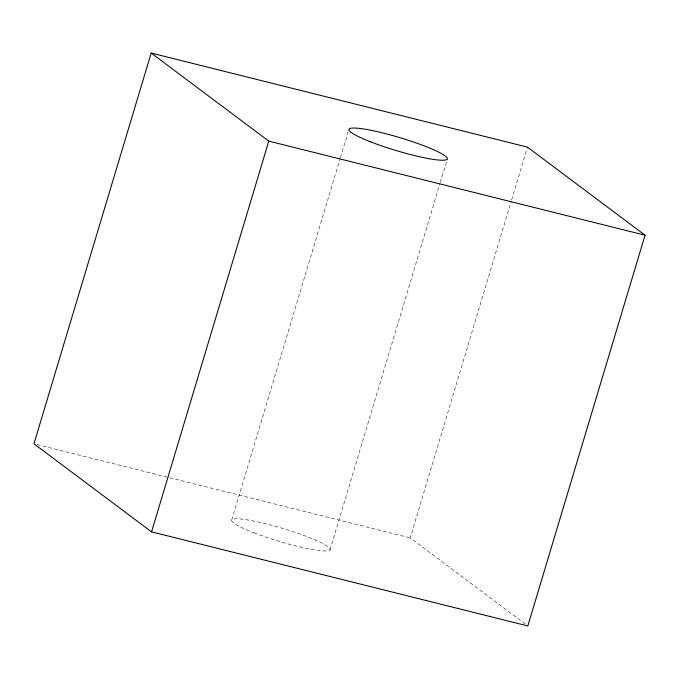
<?xml version="1.0" encoding="UTF-8"?>
<svg xmlns="http://www.w3.org/2000/svg" width="679" height="679" viewBox="0 0 679 679"><rect width="100%" height="100%" fill="white"/><g stroke="black" fill="none" stroke-linecap="round" stroke-linejoin="round"><path stroke-width="0.51" stroke-dasharray="3.4 2.55" d="M231.751 519.885L340.145 158.572M340.451 157.553L348.064 132.184M330.028 549.871L439.95 183.483M440.247 182.464L447.257 159.124M525.283 624.052L410.218 537.87L511.312 200.925M511.61 199.906L527.447 147.131M37.031 444.558L168.621 477.464M169.657 477.719L410.218 537.87M253.938 532.803A51.409 6.714 16.7 0 0 330.087 549.744A51.409 6.714 16.7 0 0 258.631 522.075A51.409 6.714 16.7 0 0 253.938 532.803"/><path stroke-width="1.02" d="M151.179 53.047L33.95 443.786L151.561 531.869L527.821 625.953L645.05 235.214L527.447 147.131L151.179 53.047L268.791 141.13L645.05 235.214M151.561 531.869L268.791 141.13M370.352 141.741A51.409 6.714 16.7 0 0 447.257 159.124A51.409 6.714 16.7 0 0 376.743 131.531A51.409 6.714 16.7 0 0 370.352 141.741"/></g></svg>
